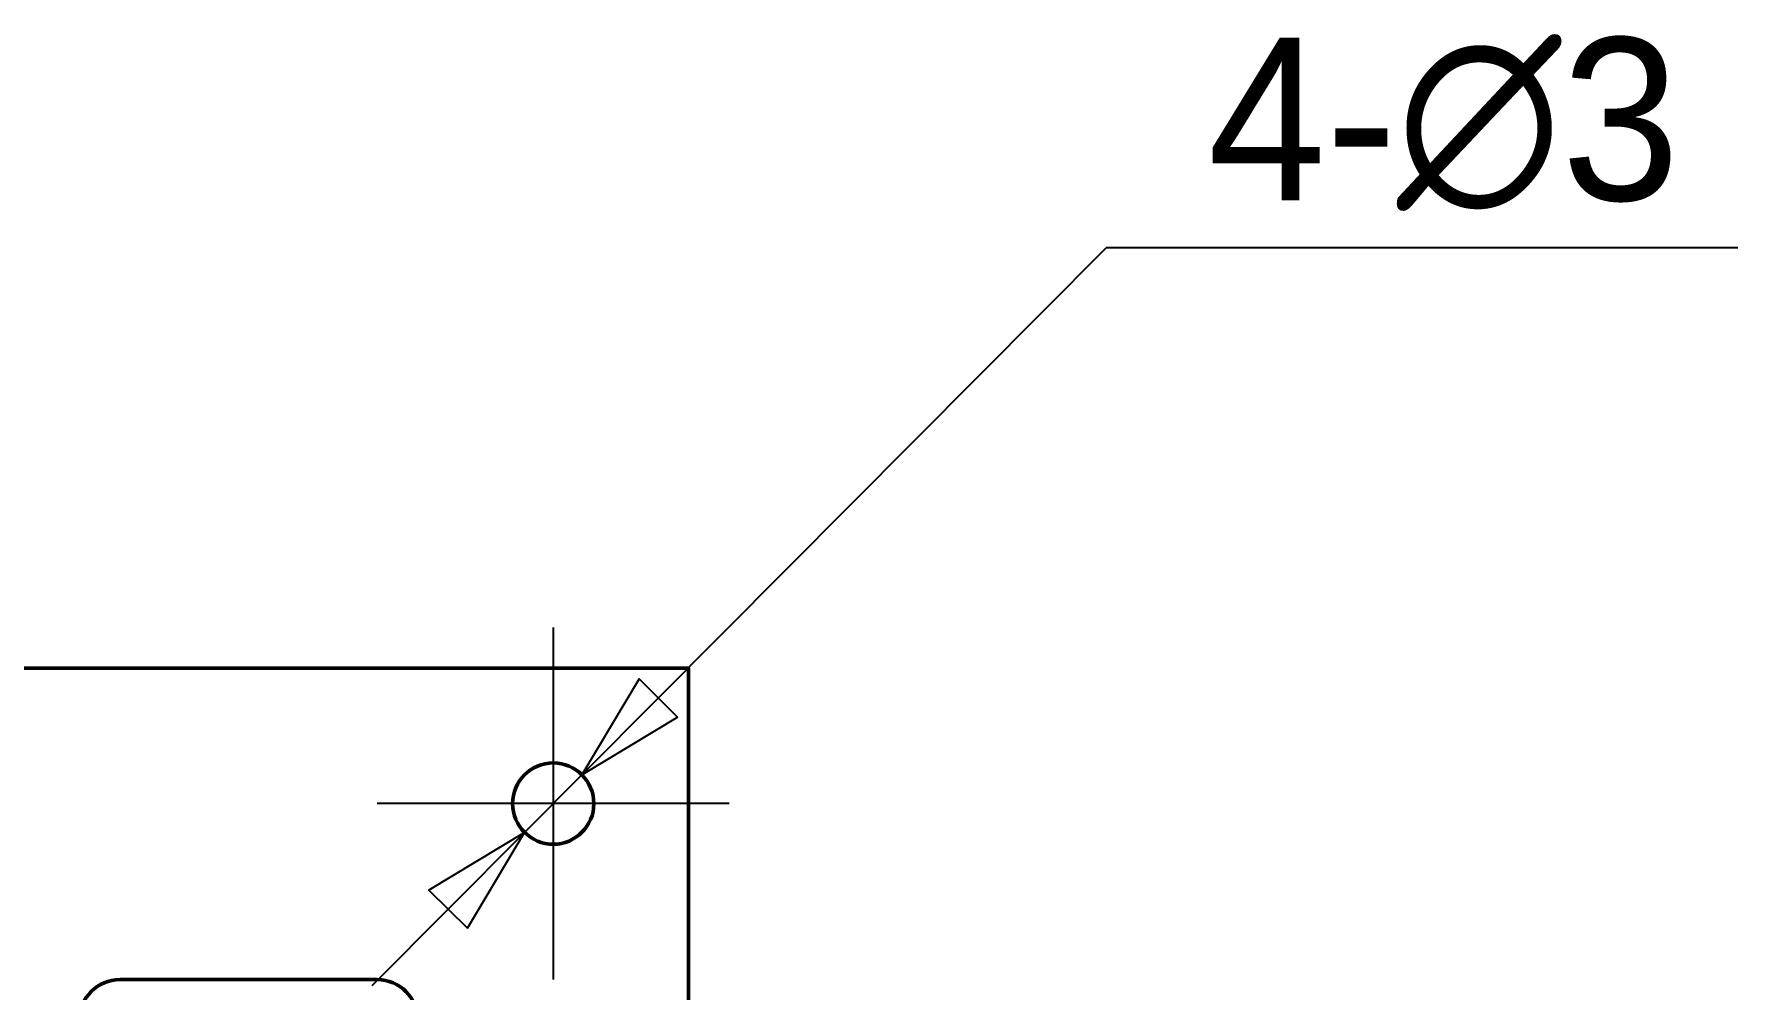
# Model space of a CAD drawing. Header units: millimetres. Extents: x 845 to 2568, y -211 to 570.
# Drawn here: x 1153.4 to 1216.3, y 457 to 492.3 of the extents above; entities that cross this region are included whole.
import ezdxf

# ---------------------------------------------------------------- set-up
doc = ezdxf.new("R2010")
doc.units = ezdxf.units.MM
doc.header["$LTSCALE"] = 2
doc.layers.get('0').update_dxf_attribs({"lineweight": 25})
for name, color, linetype, lineweight in [('외형선(ISO)', 7, 'Continuous', 50), ('중심 표식(ISO)', 7, 'Continuous', 25), ('치수(ISO)', 7, 'Continuous', 25)]:
    doc.layers.add(name, color=color, linetype=linetype, lineweight=lineweight)
doc.styles.add('레이블 문자 (JIS)', font='')
doc.styles.get('레이블 문자 (JIS)').set_extended_font_data('Gulim')
doc.dimstyles.new('복사 대상기본값 (JIS)', dxfattribs={"dimscale": 2, "dimtxt": 3, "dimasz": 2, "dimexe": 1, "dimexo": 0.5, "dimgap": 0.8, "dimtad": 1, "dimdsep": 46, "dimtxsty": '레이블 문자 (JIS)', "dimblk": 'Filled-1', "dimcen": 0.09, "dimdle": 10, "dimclrd": 256, "dimclre": 256, "dimclrt": 256, "dimazin": 2, "dimtfac": 0.666667, "dimtmove": 0, "dimatfit": 3, "dimldrblk": 'OPEN', "dimfxl": 1, "dimtolj": 1, "dimtzin": 0, "dimlwd": -1, "dimlwe": -1, "dimarcsym": 0})

# ---------------------------------------------------------------- blocks, each defined once
blk = doc.blocks.new('Filled-1')
at = {"color": 0}
for p, q in [((0, 0), (-1, 0.25)), ((-1, 0.25), (-1, -0.25)), ((-1, 0), (0, 0)), ((-1, -0.25), (0, 0))]:
    blk.add_line(p, q, dxfattribs=at)
at = {"color": 0, "flags": 128}
blk.add_lwpolyline([(-1, -0.25), (0, 0), (-1, 0.25), (-1, -0.25)], dxfattribs=at)
at = {"color": 0}
blk.add_solid([(-1, -0.25), (0, 0), (-1, 0.25), (-1, -0.25)], dxfattribs=at)
blk = doc.blocks.new('*D13')
at = {"layer": 'Defpoints', "color": 0}
for p in [(1173.644, 464.908), (1171.527, 462.782)]:
    blk.add_point(p, dxfattribs=at)
at = {"layer": '치수(ISO)'}
for p, q in [((1176.466, 467.742), (1193.012, 484.359)), ((1216.339, 484.359), (1193.012, 484.359)), ((1171.527, 462.782), (1173.644, 464.908)), ((1168.705, 459.948), (1165.882, 457.113))]:
    blk.add_line(p, q, dxfattribs=at)
at = {"layer": '치수(ISO)', "linetype": 'ByBlock', "xscale": 4, "yscale": 4, "zscale": 4}
for p, rotation in [((1173.644, 464.908), 225.1224637077654), ((1171.527, 462.782), 45.12246370776539)]:
    blk.add_blockref('Filled-1', p, dxfattribs=dict(at, rotation=rotation))
at = {"layer": '치수(ISO)', "insert": (1205.475, 492.119), "char_height": 6, "attachment_point": 2, "style": '레이블 문자 (JIS)'}
blk.add_mtext('\\A1;\\fGulim|b0|i0;4-∅3', dxfattribs=at)
blk = doc.blocks.new('_Open')
at = {"color": 0, "linetype": 'ByBlock', "lineweight": -2}
for p, q in [((-1, 0.167), (0, 0)), ((-1, -0.167), (0, 0)), ((0, 0), (-1, 0))]:
    blk.add_line(p, q, dxfattribs=at)

msp = doc.modelspace()

# ---------------------------------------------------------------- linework, layer by layer
at = {"layer": '외형선(ISO)'}
for p, q in [((1177.5856, 468.8449), (957.5856, 468.8449)), ((1177.5856, 318.8449), (1177.5856, 468.8449)), ((1166.0856, 457.3449), (1156.5856, 457.3449))]:
    msp.add_line(p, q, dxfattribs=at)
msp.add_circle((1172.5856, 463.8449), 1.5, dxfattribs=at)
for centre, start, end in [((1156.5856, 455.8449), 90, 180), ((1166.0856, 455.8449), 0, 90)]:
    msp.add_arc(centre, 1.5, start, end, dxfattribs=at)
at = {"layer": '중심 표식(ISO)'}
for p, q in [((1172.5856, 470.3449), (1172.5856, 457.3449)), ((1179.0856, 463.8449), (1166.0856, 463.8449))]:
    msp.add_line(p, q, dxfattribs=at)

# ---------------------------------------------------------------- dimensions: what is measured, and where the dimension line sits
at = {"layer": '치수(ISO)'}
dim = msp.add_diameter_dim_2p(p1=(1171.5272, 462.782), p2=(1173.644, 464.9078), text='\\fGulim|b0|i0;4-<>', dimstyle='복사 대상기본값 (JIS)', override={"dimgap": 0.8, "dimtih": 1, "dimtoh": 1, "dimdec": 2, "dimlfac": 1, "dimtol": 0, "dimlim": 0, "dimtp": 0, "dimtm": 0, "dimtdec": 2, "dimatfit": 2}, dxfattribs=at)
dim.commit()
dim.dimension.update_dxf_attribs({"geometry": '*D13', "text_midpoint": (1205.4754, 484.359), "dimtype": 163})

doc.saveas('drawing.dxf')
